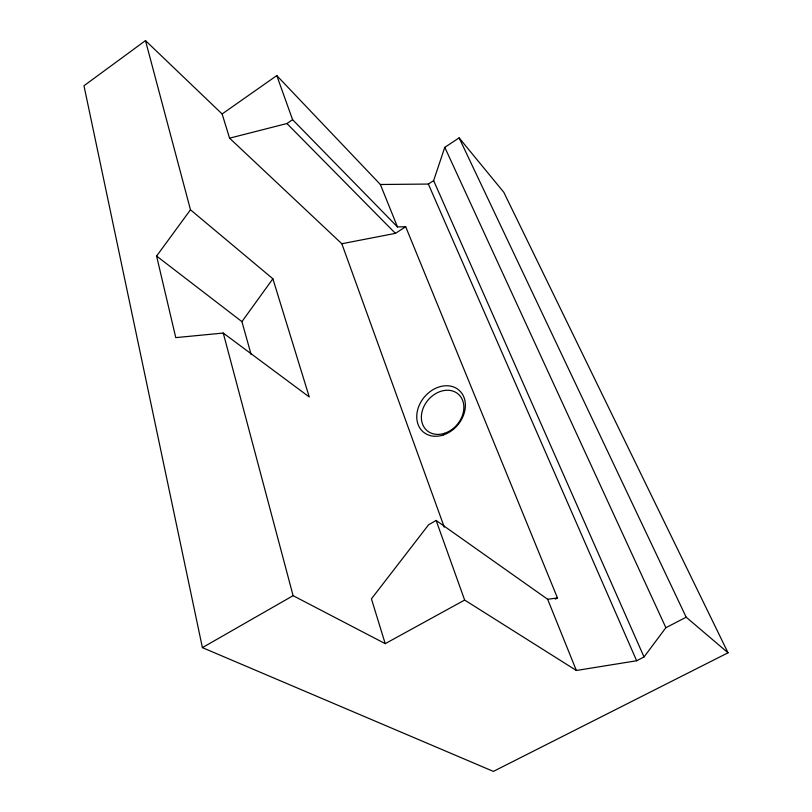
<?xml version="1.0" encoding="UTF-8"?>
<svg xmlns="http://www.w3.org/2000/svg" width="812" height="812" viewBox="0 0 812 812"><rect width="100%" height="100%" fill="white"/><g stroke="black" fill="none" stroke-linecap="round" stroke-linejoin="round"><path stroke-width="1.22" d="M222.123 113.964L276.79 75.587L380.371 184.497L428.35 184.06L433.628 180.619L444.783 147.327L459.125 137.898L503.795 192.261L728.029 652.797L493.391 771.4L202.401 647.631L83.971 85.757L145.48 40.6L222.123 113.964L229.573 138.172L341.832 243.742L444.255 527.13M251.141 354.58L241.925 321.633L272.873 278.77L190.475 209.79L145.48 40.6M272.873 278.77L309.26 396.966L223.259 333.052L175.768 337.619L156.594 256.064L190.475 209.79M464.647 600.058L385.223 643.652L371.429 598.86L428.594 524.775L436.135 520.462L464.647 600.058L576.358 670.479L636.649 660.755L644.028 656.969L665.881 627.706L686.181 617.191L728.029 652.797M229.573 138.172L286.93 123.536L292.574 119.658L276.79 75.587M341.832 243.742L395.414 233.359L405.685 226.741L557.468 597.936L555.256 599.134M202.401 647.631L293.102 595.673L385.223 643.652M436.135 520.462L547.653 599.286L557.468 597.936M292.574 119.658L397.474 226.913L405.685 226.741M156.594 256.064L241.925 321.633M286.93 123.536L395.414 233.359M459.125 137.898L686.181 617.191M444.783 147.327L665.881 627.706M433.628 180.619L644.028 656.969M428.35 184.06L636.649 660.755M380.371 184.497L397.474 226.913M547.653 599.286L576.358 670.479M223.259 333.052L293.102 595.673M444.6 433.273A24.015 19.031 -49.8 0 0 459.947 395.82A24.015 19.031 -49.8 0 0 423.296 407.878A24.015 19.031 -49.8 0 0 444.6 433.273M443.362 434.968A27.496 21.772 -49.8 0 0 460.881 392.084A27.496 21.772 -49.8 0 0 418.941 405.98A27.496 21.772 -49.8 0 0 443.362 434.968"/></g></svg>
